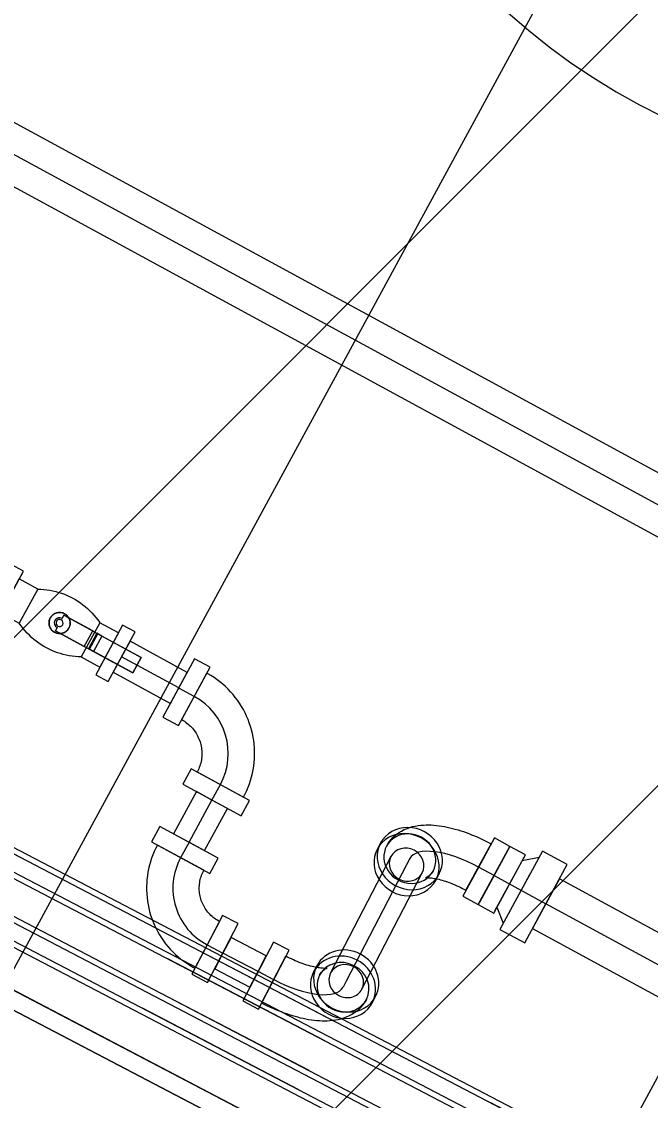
# Model space of a CAD drawing. Header units: metres. Extents: x -207 to 292, y -187 to 169.
# Drawn here: x 11.073 to 11.429, y 97.017 to 97.628 of the extents above; entities that cross this region are included whole.
import ezdxf

# ---------------------------------------------------------------- set-up
doc = ezdxf.new("R2010")
doc.units = ezdxf.units.M
doc.linetypes.add('Hidden', pattern=[0.007144, 0.004763, -0.002381])
for name, color, linetype, lineweight in [('A-FLOR', 7, 'Continuous', 9), ('A-ROOF-PATT', 7, 'Continuous', 9), ('I-WALL', 7, 'Continuous', 9), ('M-EQPM', 7, 'Continuous', 9), ('P-PIPE', 7, 'Continuous', 9), ('P-PIPE-CNTR', 7, 'Continuous', 9), ('S-BEAM', 7, 'Continuous', 9)]:
    doc.layers.add(name, color=color, linetype=linetype, lineweight=lineweight)
doc.layers.add('PR10-ARQ-PL-001-Emplazamiento-C-1_dwg', color=7, linetype='Continuous', lineweight=9, true_color=0x767676)
doc.layers.add('TEXTO', color=5, linetype='Continuous', lineweight=9, true_color=0x0000ff)
doc.styles.add('Arial', font='arial.ttf', dxfattribs={"height": 1.792988})

# ---------------------------------------------------------------- blocks, each defined once
blk = doc.blocks.new('M_HSS Rectangular - HSS50_8X25_4X3_2-2119633-PLANTA EMPLAZAMIENTO ACTUALIZADO')
at = {"layer": 'S-BEAM'}
for p, q in [((1.1986, 0.0127), (-1.1971, 0.0127)), ((1.1986, 0.00952), (-1.1971, 0.00952)), ((-1.1971, -0.00952), (1.1986, -0.00952)), ((-1.1971, -0.0127), (1.1986, -0.0127))]:
    blk.add_line(p, q, dxfattribs=at)
at = {"layer": 'S-BEAM', "linetype": 'Hidden'}
for p, q in [((1.1986, 0.00952), (-1.1971, 0.00952)), ((1.1986, -0.00952), (-1.1971, -0.00952))]:
    blk.add_line(p, q, dxfattribs=at)
blk = doc.blocks.new('M_HSS Rectangular - 5 x 5 cm-2120840-PLANTA EMPLAZAMIENTO ACTUALIZADO')
at = {"layer": 'S-BEAM'}
for p, q in [((1.1984, 0.025), (-1.197, 0.025)), ((1.1984, 0.02182), (-1.197, 0.02182)), ((-1.197, -0.02182), (1.1984, -0.02182)), ((-1.197, -0.025), (1.1984, -0.025))]:
    blk.add_line(p, q, dxfattribs=at)
at = {"layer": 'S-BEAM', "linetype": 'Hidden'}
for p, q in [((1.1984, 0.02182), (-1.197, 0.02182)), ((1.1984, -0.02182), (-1.197, -0.02182))]:
    blk.add_line(p, q, dxfattribs=at)
blk = doc.blocks.new('Plastico - Codo - PL - Codo-2175236-PLANTA EMPLAZAMIENTO ACTUALIZADO')
at = {"layer": 'P-PIPE'}
for p, q in [((11.34101, 97.16548), (11.32852, 97.14251)), ((11.34979, 97.1607), (11.34101, 97.16548)), ((11.27637, 97.16244), (11.27457, 97.15897)), ((11.27997, 97.16101), (11.27979, 97.16067)), ((11.32924, 97.14383), (11.33917, 97.1621)), ((11.33731, 97.13773), (11.34979, 97.1607)), ((11.33554, 97.15541), (11.32305, 97.13244)), ((11.32489, 97.13582), (11.33482, 97.15409)), ((11.30624, 97.14673), (11.30632, 97.14688)), ((11.33184, 97.12767), (11.34432, 97.15064)), ((11.30794, 97.14164), (11.30974, 97.14511)), ((11.32305, 97.13244), (11.33184, 97.12767))]:
    blk.add_line(p, q, dxfattribs=at)
at = {"layer": 'P-PIPE', "flags": 128}
for points in [[(11.27997, 97.16101), (11.28106, 97.16279), (11.28232, 97.16445), (11.2837, 97.16594), (11.28518, 97.16726), (11.28673, 97.1684), (11.2883, 97.16937), (11.28989, 97.17019), (11.29148, 97.17087), (11.29306, 97.17142), (11.29462, 97.17187), (11.29617, 97.17221), (11.29771, 97.17248), (11.29923, 97.17267), (11.30074, 97.17279), (11.30225, 97.17285), (11.30375, 97.17285), (11.30525, 97.17281), (11.30674, 97.17271), (11.30824, 97.17257), (11.30975, 97.17239), (11.31125, 97.17216), (11.31276, 97.1719), (11.31428, 97.17159), (11.3158, 97.17125), (11.31733, 97.17088), (11.31886, 97.17047), (11.32039, 97.17002), (11.32193, 97.16954), (11.32347, 97.16903), (11.32502, 97.16849), (11.32656, 97.16792), (11.3281, 97.16731), (11.32964, 97.16668), (11.33118, 97.16602), (11.33271, 97.16533), (11.33424, 97.16461), (11.33576, 97.16387), (11.33727, 97.1631), (11.33877, 97.16231), (11.33917, 97.1621)], [(11.30624, 97.14673), (11.30574, 97.14591), (11.30518, 97.14518), (11.3046, 97.14455), (11.30401, 97.14403), (11.30347, 97.14362), (11.30299, 97.14333), (11.30258, 97.14312), (11.30228, 97.14299), (11.30207, 97.14291), (11.30196, 97.14288)], [(11.30195, 97.14288), (11.302, 97.14289), (11.30214, 97.14291), (11.30238, 97.14293), (11.3027, 97.14295), (11.3031, 97.14296), (11.30358, 97.14295), (11.30412, 97.14292), (11.30473, 97.14287), (11.30539, 97.1428), (11.30611, 97.1427), (11.30688, 97.14258), (11.3077, 97.14242), (11.30855, 97.14224), (11.30945, 97.14203), (11.31038, 97.14179), (11.31134, 97.14152), (11.31232, 97.14122), (11.31333, 97.1409), (11.31436, 97.14054), (11.31541, 97.14016), (11.31648, 97.13976), (11.31755, 97.13932), (11.31864, 97.13887), (11.31973, 97.13839), (11.32082, 97.13788), (11.32192, 97.13736), (11.32301, 97.13681), (11.3241, 97.13625), (11.32489, 97.13582)]]:
    blk.add_lwpolyline(points, dxfattribs=at)
at = {"layer": 'P-PIPE'}
for centre, major_axis, start_param, end_param in [((11.29305, 97.15377), (-0.01668, 0.00867), 3.124314, 6.265907), ((11.29305, 97.15377), (-0.01327, 0.00689), 3.124314, 6.265907), ((11.29125, 97.15031), (-0.01668, 0.00867), 3.124314, 6.265907), ((11.29125, 97.15031), (-0.01668, 0.00867), 6.265907, 9.4075), ((11.29305, 97.15377), (-0.01668, 0.00867), 6.265907, 9.4075), ((11.29305, 97.15377), (-0.01327, 0.00689), 6.265907, 9.4075)]:
    blk.add_ellipse(centre, major_axis=major_axis, ratio=0.920505, start_param=start_param, end_param=end_param, dxfattribs=at)
blk = doc.blocks.new('Plastico - Codo - PL - Codo-2175480-PLANTA EMPLAZAMIENTO ACTUALIZADO')
at = {"layer": 'P-PIPE'}
for p, q in [((11.21577, 97.10645), (11.20366, 97.08328)), ((11.22464, 97.10182), (11.21577, 97.10645)), ((11.21047, 97.0963), (11.19836, 97.07313)), ((11.21253, 97.07865), (11.22464, 97.10182)), ((11.21322, 97.07998), (11.22285, 97.09841)), ((11.20722, 97.0685), (11.21933, 97.09167)), ((11.20901, 97.07191), (11.21864, 97.09034)), ((11.24031, 97.09301), (11.2385, 97.08954)), ((11.24193, 97.08779), (11.24192, 97.08777)), ((11.19836, 97.07313), (11.20722, 97.0685)), ((11.26843, 97.07394), (11.26846, 97.07398)), ((11.27187, 97.07221), (11.27367, 97.07568))]:
    blk.add_line(p, q, dxfattribs=at)
at = {"layer": 'P-PIPE', "flags": 128}
for points in [[(11.24612, 97.09168), (11.24607, 97.09167), (11.24593, 97.09165), (11.24569, 97.09162), (11.24537, 97.09159), (11.24496, 97.09158), (11.24449, 97.09158), (11.24394, 97.0916), (11.24333, 97.09163), (11.24266, 97.0917), (11.24193, 97.09178), (11.24116, 97.09189), (11.24033, 97.09203), (11.23947, 97.0922), (11.23856, 97.0924), (11.23763, 97.09263), (11.23666, 97.09288), (11.23566, 97.09316), (11.23463, 97.09347), (11.23359, 97.09381), (11.23253, 97.09417), (11.23145, 97.09456), (11.23036, 97.09498), (11.22926, 97.09542), (11.22815, 97.09589), (11.22704, 97.09638), (11.22593, 97.09689), (11.22482, 97.09742), (11.22371, 97.09797), (11.22285, 97.09841)], [(11.24193, 97.08779), (11.24241, 97.0886), (11.24296, 97.08934), (11.24353, 97.08998), (11.2441, 97.09051), (11.24464, 97.09092), (11.24511, 97.09122), (11.24551, 97.09144), (11.24581, 97.09157), (11.24601, 97.09165), (11.24611, 97.09168)], [(11.26843, 97.07394), (11.26737, 97.07213), (11.26613, 97.07045), (11.26477, 97.06894), (11.26331, 97.06759), (11.26178, 97.06642), (11.26022, 97.06542), (11.25864, 97.06458), (11.25706, 97.06387), (11.25549, 97.06329), (11.25393, 97.06282), (11.25238, 97.06244), (11.25084, 97.06215), (11.24932, 97.06194), (11.2478, 97.06179), (11.24629, 97.06171), (11.24478, 97.06168), (11.24328, 97.0617), (11.24177, 97.06177), (11.24026, 97.06189), (11.23875, 97.06205), (11.23723, 97.06225), (11.23571, 97.06249), (11.23418, 97.06277), (11.23265, 97.06309), (11.23111, 97.06344), (11.22956, 97.06383), (11.22801, 97.06425), (11.22646, 97.0647), (11.2249, 97.06519), (11.22334, 97.06571), (11.22178, 97.06626), (11.22022, 97.06685), (11.21866, 97.06746), (11.2171, 97.0681), (11.21555, 97.06876), (11.214, 97.06946), (11.21246, 97.07018), (11.21093, 97.07093), (11.20941, 97.0717), (11.20901, 97.07191)]]:
    blk.add_lwpolyline(points, dxfattribs=at)
at = {"layer": 'P-PIPE'}
for centre, major_axis, start_param, end_param in [((11.25519, 97.08087), (-0.01668, 0.00867), 3.139333, 6.280925), ((11.25699, 97.08434), (-0.01668, 0.00867), 3.139333, 6.280925), ((11.25699, 97.08434), (-0.01668, 0.00867), 6.280925, 9.422518), ((11.25519, 97.08087), (-0.01327, 0.00689), 3.139333, 6.280925), ((11.25519, 97.08087), (-0.01668, 0.00867), 6.280925, 9.422518), ((11.25519, 97.08087), (-0.01327, 0.00689), 6.280925, 9.422518)]:
    blk.add_ellipse(centre, major_axis=major_axis, ratio=0.920505, start_param=start_param, end_param=end_param, dxfattribs=at)
blk = doc.blocks.new('Plastico - Codo - PL - Codo-2175564-PLANTA EMPLAZAMIENTO ACTUALIZADO')
at = {"layer": 'P-PIPE'}
for p, q in [((0.01803, 0.04711), (-0.01956, 0.0465)), ((0.01803, 0.04711), (-0.01956, 0.0465)), ((-0.01956, 0.0465), (-0.0194, 0.0365)), ((0.0182, 0.03712), (0.01803, 0.04711)), ((-0.0194, 0.0365), (0.0182, 0.03712)), ((-0.0194, 0.0365), (0.0182, 0.03712)), ((-0.01555, 0.03657), (0.01435, 0.03705)), ((-0.01555, 0.03657), (0.01435, 0.03705)), ((-0.03681, 0.0188), (-0.04681, 0.0188)), ((-0.04681, 0.0188), (-0.04681, -0.0188)), ((-0.04681, 0.0188), (-0.04681, -0.0188)), ((-0.03681, -0.0188), (-0.03681, 0.0188)), ((-0.03681, -0.0188), (-0.03681, 0.0188)), ((-0.03681, 0.01495), (-0.03681, -0.01495)), ((-0.03681, 0.01495), (-0.03681, -0.01495)), ((-0.04681, -0.0188), (-0.03681, -0.0188))]:
    blk.add_line(p, q, dxfattribs=at)
at = {"layer": 'P-PIPE', "flags": 128}
for points in [[(-0.03681, -0.01495), (-0.03477, -0.01491), (-0.03272, -0.01479), (-0.03069, -0.01458), (-0.02866, -0.0143), (-0.02665, -0.01393), (-0.02465, -0.01348), (-0.02267, -0.01296), (-0.02072, -0.01235), (-0.01879, -0.01167), (-0.01689, -0.01091), (-0.01502, -0.01008), (-0.01319, -0.00917), (-0.01139, -0.00819), (-0.00963, -0.00713), (-0.00792, -0.00601), (-0.00626, -0.00482), (-0.00464, -0.00357), (-0.00307, -0.00225), (-0.00156, -0.00087), (-0.00011, 0.00057), (0.00129, 0.00207), (0.00262, 0.00362), (0.0039, 0.00522), (0.0051, 0.00687), (0.00624, 0.00857), (0.00731, 0.01032), (0.00831, 0.0121), (0.00924, 0.01393), (0.0101, 0.01578), (0.01088, 0.01768), (0.01158, 0.0196), (0.01221, 0.02155), (0.01275, 0.02352), (0.01322, 0.02551), (0.01361, 0.02752), (0.01392, 0.02954), (0.01414, 0.03158), (0.01429, 0.03362), (0.01435, 0.03567), (0.01435, 0.03705)], [(-0.01555, 0.03657), (-0.01555, 0.03571), (-0.01559, 0.03486), (-0.01566, 0.03402), (-0.01576, 0.03317), (-0.0159, 0.03233), (-0.01608, 0.0315), (-0.01628, 0.03067), (-0.01652, 0.02986), (-0.01679, 0.02905), (-0.01709, 0.02826), (-0.01743, 0.02747), (-0.01779, 0.02671), (-0.01819, 0.02595), (-0.01861, 0.02522), (-0.01907, 0.0245), (-0.01955, 0.0238), (-0.02006, 0.02312), (-0.0206, 0.02246), (-0.02116, 0.02182), (-0.02175, 0.02121), (-0.02236, 0.02061), (-0.023, 0.02005), (-0.02365, 0.01951), (-0.02433, 0.019), (-0.02503, 0.01851), (-0.02575, 0.01805), (-0.02649, 0.01763), (-0.02724, 0.01723), (-0.028, 0.01686), (-0.02878, 0.01652), (-0.02958, 0.01622), (-0.03038, 0.01595), (-0.0312, 0.0157), (-0.03203, 0.0155), (-0.03286, 0.01532), (-0.0337, 0.01518), (-0.03454, 0.01507), (-0.03539, 0.015), (-0.03624, 0.01496), (-0.03681, 0.01495)]]:
    blk.add_lwpolyline(points, dxfattribs=at)
blk = doc.blocks.new('Plastico - Codo - PL - Codo-V82-PLANTA EMPLAZAMIENTO ACTUALIZADO')
at = {"layer": 'P-PIPE'}
for p, q in [((-0.0188, 0.04681), (-0.0188, 0.03681)), ((0.0188, 0.04681), (-0.0188, 0.04681)), ((0.0188, 0.04681), (-0.0188, 0.04681)), ((0.0188, 0.03681), (0.0188, 0.04681)), ((-0.0188, 0.03681), (0.0188, 0.03681)), ((-0.0188, 0.03681), (0.0188, 0.03681)), ((-0.01495, 0.03681), (0.01495, 0.03681)), ((-0.01495, 0.03681), (0.01495, 0.03681)), ((-0.03681, 0.0188), (-0.04681, 0.0188)), ((-0.04681, 0.0188), (-0.04681, -0.0188)), ((-0.04681, 0.0188), (-0.04681, -0.0188)), ((-0.03681, -0.0188), (-0.03681, 0.0188)), ((-0.03681, -0.0188), (-0.03681, 0.0188)), ((-0.03681, 0.01495), (-0.03681, -0.01495)), ((-0.03681, 0.01495), (-0.03681, -0.01495)), ((-0.04681, -0.0188), (-0.03681, -0.0188))]:
    blk.add_line(p, q, dxfattribs=at)
at = {"layer": 'P-PIPE', "flags": 128}
for points in [[(-0.03681, -0.01495), (-0.03474, -0.01491), (-0.03268, -0.01478), (-0.03062, -0.01458), (-0.02857, -0.01429), (-0.02653, -0.01392), (-0.02451, -0.01347), (-0.02251, -0.01293), (-0.02053, -0.01232), (-0.01858, -0.01163), (-0.01666, -0.01086), (-0.01477, -0.01002), (-0.01291, -0.0091), (-0.01109, -0.00811), (-0.00932, -0.00704), (-0.00759, -0.00591), (-0.0059, -0.00471), (-0.00427, -0.00344), (-0.00268, -0.0021), (-0.00115, -0.00071), (0.00032, 0.00075), (0.00173, 0.00226), (0.00308, 0.00383), (0.00437, 0.00545), (0.00559, 0.00713), (0.00674, 0.00885), (0.00783, 0.01061), (0.00884, 0.01242), (0.00978, 0.01426), (0.01064, 0.01614), (0.01143, 0.01806), (0.01214, 0.02), (0.01278, 0.02197), (0.01333, 0.02397), (0.0138, 0.02598), (0.0142, 0.02802), (0.01451, 0.03006), (0.01474, 0.03212), (0.01488, 0.03419), (0.01495, 0.03626), (0.01495, 0.03681)], [(-0.01495, 0.03681), (-0.01497, 0.03594), (-0.01502, 0.03507), (-0.01511, 0.0342), (-0.01523, 0.03333), (-0.01539, 0.03247), (-0.01558, 0.03162), (-0.0158, 0.03077), (-0.01606, 0.02994), (-0.01635, 0.02911), (-0.01668, 0.0283), (-0.01703, 0.0275), (-0.01742, 0.02672), (-0.01784, 0.02595), (-0.01829, 0.0252), (-0.01877, 0.02447), (-0.01928, 0.02376), (-0.01981, 0.02307), (-0.02038, 0.0224), (-0.02097, 0.02175), (-0.02158, 0.02113), (-0.02222, 0.02053), (-0.02288, 0.01996), (-0.02357, 0.01942), (-0.02427, 0.0189), (-0.025, 0.01842), (-0.02575, 0.01796), (-0.02651, 0.01753), (-0.02729, 0.01713), (-0.02808, 0.01677), (-0.02889, 0.01644), (-0.02971, 0.01614), (-0.03055, 0.01587), (-0.03139, 0.01563), (-0.03224, 0.01543), (-0.0331, 0.01527), (-0.03396, 0.01514), (-0.03483, 0.01504), (-0.0357, 0.01498), (-0.03658, 0.01495), (-0.03681, 0.01495)]]:
    blk.add_lwpolyline(points, dxfattribs=at)
blk = doc.blocks.new('M_Ball Valve - 50-150 mm - 20 mm-V85-PLANTA EMPLAZAMIENTO ACTUALIZADO')
at = {"layer": 'P-PIPE'}
for p, q in [((-0.032, 0.016), (-0.04, 0.016)), ((-0.04, 0.016), (-0.04, -0.016)), ((-0.04, 0.016), (-0.04, -0.016)), ((-0.032, -0.016), (-0.032, 0.016)), ((-0.032, -0.016), (-0.032, 0.016)), ((0.04, 0.016), (0.032, 0.016)), ((0.032, 0.016), (0.032, -0.016)), ((0.032, 0.016), (0.032, -0.016)), ((0.04, -0.016), (0.04, 0.016)), ((0.04, -0.016), (0.04, 0.016)), ((-0.02, 0.011), (-0.032, 0.011)), ((-0.032, -0.011), (-0.032, 0.011)), ((-0.032, -0.011), (-0.032, 0.011)), ((-0.02, 0.011), (-0.02, -0.011)), ((-0.02, 0.011), (-0.02, -0.011)), ((0.032, 0.011), (0.02, 0.011)), ((0.02, 0.011), (0.02, -0.011)), ((0.02, 0.011), (0.02, -0.011)), ((0.032, 0.011), (0.032, -0.011)), ((0.032, 0.011), (0.032, -0.011)), ((0, 0.005), (0.02132, 0.005)), ((0, 0.003), (0, 0.005)), ((0, 0.005), (0, 0.003)), ((0.01868, 0.005), (0, 0.005)), ((0.01868, -0.005), (0.01868, 0.005)), ((0.01868, 0.005), (0.02198, 0.005)), ((0.02132, 0.005), (0.02132, -0.005)), ((0.02462, 0.005), (0.02132, 0.005)), ((0.02198, 0.005), (0.05, 0.005)), ((0.02198, -0.005), (0.02198, 0.005)), ((0.02462, 0.005), (0.02462, -0.005)), ((0.05, 0.005), (0.02462, 0.005)), ((0.05, 0.005), (0.05, -0.005)), ((0.05, -0.005), (0.05, 0.005)), ((0, -0.003), (0, -0.005)), ((0, -0.005), (0, -0.003)), ((0, -0.005), (0.01868, -0.005)), ((0.02132, -0.005), (0, -0.005)), ((0.02198, -0.005), (0.01868, -0.005)), ((0.02132, -0.005), (0.02462, -0.005)), ((0.05, -0.005), (0.02198, -0.005)), ((0.02462, -0.005), (0.05, -0.005)), ((-0.032, -0.011), (-0.02, -0.011)), ((0.02, -0.011), (0.032, -0.011)), ((-0.04, -0.016), (-0.032, -0.016)), ((0.032, -0.016), (0.04, -0.016))]:
    blk.add_line(p, q, dxfattribs=at)
at = {"layer": 'P-PIPE', "flags": 128}
for points in [[(-0.02, 0.011), (-0.01846, 0.01177), (-0.01689, 0.01248), (-0.0153, 0.01312), (-0.01368, 0.0137), (-0.01204, 0.01421), (-0.01038, 0.01466), (-0.0087, 0.01504), (-0.00701, 0.01536), (-0.00531, 0.01561), (-0.0036, 0.01578), (-0.00188, 0.01589), (-0.00016, 0.01593), (0.00156, 0.01591), (0.00327, 0.01581), (0.00499, 0.01564), (0.00669, 0.01541), (0.00838, 0.01511), (0.01006, 0.01474), (0.01173, 0.0143), (0.01337, 0.0138), (0.015, 0.01323), (0.0166, 0.0126), (0.01817, 0.01191), (0.01971, 0.01115), (0.02, 0.011)], [(0.02, -0.011), (0.01846, -0.01177), (0.01689, -0.01248), (0.0153, -0.01312), (0.01368, -0.0137), (0.01204, -0.01421), (0.01038, -0.01466), (0.0087, -0.01504), (0.00701, -0.01536), (0.00531, -0.01561), (0.0036, -0.01578), (0.00188, -0.01589), (0.00016, -0.01593), (-0.00156, -0.01591), (-0.00327, -0.01581), (-0.00499, -0.01564), (-0.00669, -0.01541), (-0.00838, -0.01511), (-0.01006, -0.01474), (-0.01173, -0.0143), (-0.01337, -0.0138), (-0.015, -0.01323), (-0.0166, -0.0126), (-0.01817, -0.01191), (-0.01971, -0.01115), (-0.02, -0.011)]]:
    blk.add_lwpolyline(points, dxfattribs=at)
at = {"layer": 'P-PIPE'}
for radius, start, end in [(0.006, 360, 180), (0.003, 90, 180), (0.003, 90, 180), (0.002, 0, 180), (0.002, 360, 180), (0.002, 0, 180), (0.002, 0, 180), (0.006, 180, 360), (0.003, 180, 270), (0.003, 180, 270), (0.002, 180, 360), (0.002, 180, 360), (0.002, 180, 360), (0.002, 180, 360)]:
    blk.add_arc((0, 0), radius, start, end, dxfattribs=at)
for points, knots in [([(-0.006, 0), (-0.006, 0.00035), (-0.00594, 0.00105), (-0.00566, 0.00207), (-0.00529, 0.00286), (-0.00492, 0.00345), (-0.0046, 0.00386), (-0.00425, 0.00425), (-0.00386, 0.0046), (-0.00345, 0.00492), (-0.00301, 0.0052), (-0.00254, 0.00544), (-0.0019, 0.00571), (-0.00105, 0.00594), (0, 0.00603), (0.00088, 0.00595), (0.00156, 0.0058), (0.00206, 0.00564), (0.00254, 0.00544), (0.00301, 0.0052), (0.00345, 0.00492), (0.00386, 0.0046), (0.00425, 0.00425), (0.0046, 0.00386), (0.00492, 0.00345), (0.00529, 0.00286), (0.00566, 0.00207), (0.00594, 0.00105), (0.006, 0.00035), (0.006, 0)], [-1, -1, -1, -1, -0.944444, -0.888889, -0.833333, -0.805556, -0.777778, -0.75, -0.722222, -0.694444, -0.666667, -0.638889, -0.611111, -0.555556, -0.5, -0.444444, -0.416667, -0.388889, -0.361111, -0.333333, -0.305556, -0.277778, -0.25, -0.222222, -0.194444, -0.166667, -0.111111, -0.055556, 0, 0, 0, 0]), ([(0.006, 0), (0.006, -0.00035), (0.00594, -0.00105), (0.00566, -0.00207), (0.00529, -0.00286), (0.00492, -0.00345), (0.0046, -0.00386), (0.00425, -0.00425), (0.00386, -0.0046), (0.00345, -0.00492), (0.00301, -0.0052), (0.00254, -0.00544), (0.00206, -0.00564), (0.00156, -0.0058), (0.00088, -0.00595), (0, -0.00603), (-0.00105, -0.00594), (-0.0019, -0.00571), (-0.00254, -0.00544), (-0.00301, -0.0052), (-0.00345, -0.00492), (-0.00386, -0.0046), (-0.00425, -0.00425), (-0.0046, -0.00386), (-0.00492, -0.00345), (-0.00529, -0.00286), (-0.00566, -0.00207), (-0.00594, -0.00105), (-0.006, -0.00035), (-0.006, 0)], [-1, -1, -1, -1, -0.944444, -0.888889, -0.833333, -0.805556, -0.777778, -0.75, -0.722222, -0.694444, -0.666667, -0.638889, -0.611111, -0.583333, -0.555556, -0.5, -0.444444, -0.388889, -0.361111, -0.333333, -0.305556, -0.277778, -0.25, -0.222222, -0.194444, -0.166667, -0.111111, -0.055556, 0, 0, 0, 0])]:
    blk.add_open_spline(points, degree=3, knots=knots, dxfattribs=at)
blk = doc.blocks.new('Mod-Gen-Tanque Hidroneimatico - Mod-Gen-Tanque Hidroneimatico-2178535-PLANTA EMPLAZAMIENTO ACTUALIZADO')
at = {"layer": 'M-EQPM', "flags": 128}
blk.add_lwpolyline([(-0.25338, -0.28268), (-0.24187, -0.29258), (-0.22998, -0.30202), (-0.21772, -0.31098), (-0.20511, -0.31944), (-0.19217, -0.32738), (-0.17892, -0.33481), (-0.16539, -0.34169)], dxfattribs=at)
blk = doc.blocks.new('YADRAN_LASQUEMAS_ARQ_MO_006_E02_rvt-1-PLANTA EMPLAZAMIENTO ACTUALIZADO')
at = {"layer": 'A-ROOF-PATT', "true_color": 0x008040}
h = blk.add_hatch(dxfattribs=at)
h.set_pattern_fill('FP_66', color=116, style=0, pattern_type=2)
h.set_pattern_definition([(241.477, (-33.576, 19.343), (0.3075189, -0.167129), [])])
h.paths.add_polyline_path([(13.59611, 95.63967), (14.80632, 97.86641), (10.40577, 100.25805), (9.19556, 98.03131)])
at = {"layer": 'A-FLOR'}
for p, q in [((13.61407, 95.74893), (9.20268, 98.05404)), ((9.20268, 98.05404), (13.61407, 95.74893))]:
    blk.add_line(p, q, dxfattribs=at)
at = {"layer": 'I-WALL'}
for p, q in [((13.61407, 95.74893), (9.20268, 98.05404)), ((9.20268, 98.05404), (13.62293, 95.7443)), ((13.61816, 95.73551), (9.1979, 98.04525)), ((9.1979, 98.04525), (13.61816, 95.73551))]:
    blk.add_line(p, q, dxfattribs=at)
at = {"layer": 'P-PIPE'}
for p, q in [((12.03025, 97.04821), (10.84353, 97.69317)), ((10.82825, 97.66506), (12.01496, 97.02009)), ((11.13442, 97.27694), (11.12965, 97.26816)), ((11.13442, 97.27694), (11.12965, 97.26816)), ((11.16692, 97.25928), (11.13442, 97.27694)), ((11.12965, 97.26816), (11.12487, 97.25937)), ((11.12965, 97.26816), (11.12487, 97.25937)), ((11.12487, 97.25937), (11.15737, 97.24171)), ((11.16215, 97.25049), (11.16692, 97.25928)), ((11.16215, 97.25049), (11.16692, 97.25928)), ((11.15737, 97.24171), (11.16215, 97.25049)), ((11.15737, 97.24171), (11.16215, 97.25049)), ((11.17209, 97.1917), (11.15913, 97.16784)), ((11.18088, 97.18692), (11.17209, 97.1917)), ((11.18088, 97.18692), (11.17209, 97.1917)), ((11.1767, 97.15829), (11.18967, 97.18215)), ((11.18967, 97.18215), (11.18088, 97.18692)), ((11.18967, 97.18215), (11.18088, 97.18692)), ((11.15913, 97.16784), (11.16791, 97.16306)), ((11.15913, 97.16784), (11.16791, 97.16306)), ((11.16791, 97.16306), (11.1767, 97.15829)), ((11.16791, 97.16306), (11.1767, 97.15829)), ((11.34908, 97.15939), (11.33184, 97.12767)), ((11.34979, 97.1607), (11.33255, 97.12898)), ((11.35858, 97.15593), (11.34979, 97.1607)), ((11.36826, 97.15804), (11.35148, 97.12715)), ((11.38232, 97.1504), (11.36826, 97.15804)), ((11.28238, 97.15492), (11.24812, 97.08895)), ((11.34062, 97.12289), (11.35787, 97.15461)), ((11.34134, 97.1242), (11.35858, 97.15593)), ((11.36631, 97.15445), (11.35674, 97.15254)), ((11.26586, 97.07973), (11.30013, 97.1457)), ((11.36553, 97.11951), (11.38232, 97.1504)), ((11.36091, 97.14451), (11.34412, 97.11362)), ((11.37789, 97.14225), (11.37025, 97.12819)), ((11.37789, 97.14225), (11.37025, 97.12819)), ((11.92095, 96.8471), (11.37789, 97.14225)), ((11.35818, 97.10598), (11.37497, 97.13687)), ((11.33184, 97.12767), (11.34062, 97.12289)), ((11.37025, 97.12819), (11.36261, 97.11413)), ((11.37025, 97.12819), (11.36261, 97.11413)), ((11.34246, 97.12627), (11.34607, 97.11721)), ((11.19168, 97.10911), (11.18705, 97.10025)), ((11.19168, 97.10911), (11.18705, 97.10025)), ((11.2117, 97.09865), (11.19168, 97.10911)), ((11.34412, 97.11362), (11.35818, 97.10598)), ((11.36261, 97.11413), (11.90567, 96.81899)), ((11.18705, 97.10025), (11.18242, 97.09139)), ((11.18705, 97.10025), (11.18242, 97.09139)), ((11.20707, 97.08979), (11.2117, 97.09865)), ((11.20707, 97.08979), (11.2117, 97.09865)), ((11.18242, 97.09139), (11.20244, 97.08093)), ((11.20244, 97.08093), (11.20707, 97.08979)), ((11.20244, 97.08093), (11.20707, 97.08979))]:
    blk.add_line(p, q, dxfattribs=at)
for centre, start_param, end_param in [((11.29125, 97.15031), 4.712389, 6.283185), ((11.29125, 97.15031), 3.141593, 4.712389), ((11.29125, 97.15031), 0, 1.570796), ((11.29125, 97.15031), 1.570796, 3.141593), ((11.25699, 97.08434), 4.712389, 6.283185), ((11.25699, 97.08434), 3.141593, 4.712389), ((11.25699, 97.08434), 0, 1.570796), ((11.25699, 97.08434), 1.570796, 3.141593)]:
    blk.add_ellipse(centre, major_axis=(-0.00887, 0.00461), ratio=0.920505, start_param=start_param, end_param=end_param, dxfattribs=at)
at = {"layer": 'P-PIPE-CNTR'}
for p, q in [((10.83589, 97.67911), (12.02261, 97.03415)), ((10.83589, 97.67911), (12.02261, 97.03415)), ((11.16215, 97.25049), (11.12965, 97.26816)), ((11.16215, 97.25049), (11.12965, 97.26816)), ((11.17089, 97.24563), (11.1621, 97.25041)), ((11.18088, 97.18692), (11.18566, 97.19571)), ((11.16791, 97.16306), (11.18088, 97.18692)), ((11.16791, 97.16306), (11.18088, 97.18692)), ((11.16791, 97.16306), (11.16314, 97.15428)), ((11.29305, 97.15377), (11.29125, 97.15031)), ((11.29125, 97.15031), (11.25699, 97.08434)), ((11.29125, 97.15031), (11.25699, 97.08434)), ((11.34082, 97.14418), (11.33203, 97.14896)), ((11.34082, 97.14418), (11.37025, 97.12819)), ((11.91331, 96.83304), (11.37025, 97.12819)), ((11.91331, 96.83304), (11.37025, 97.12819)), ((11.17819, 97.10488), (11.18705, 97.10025)), ((11.20707, 97.08979), (11.18705, 97.10025)), ((11.20707, 97.08979), (11.18705, 97.10025)), ((11.21593, 97.08516), (11.20707, 97.08979)), ((11.25699, 97.08434), (11.25519, 97.08087))]:
    blk.add_line(p, q, dxfattribs=at)
for centre, radius, start, end in [((11.15331, 97.21329), 0.03681, 331.47654, 61.47654), ((11.19496, 97.13698), 0.03622, 151.47654, 242.41132)]:
    blk.add_arc(centre, radius, start, end, dxfattribs=at)
for centre, major_axis, ratio, start_param, end_param in [((11.32521, 97.13642), (-0.03211, 0.01745), 0.390673, 4.712389, 6.290519), ((11.22259, 97.0979), (-0.0326, 0.01703), 0.39073, 1.570796, 3.142552)]:
    blk.add_ellipse(centre, major_axis=major_axis, ratio=ratio, start_param=start_param, end_param=end_param, dxfattribs=at)
at = {"layer": 'M-EQPM', "lineweight": 9}
blk.add_blockref('Mod-Gen-Tanque Hidroneimatico - Mod-Gen-Tanque Hidroneimatico-2178535-PLANTA EMPLAZAMIENTO ACTUALIZADO', (11.60213, 97.91572), dxfattribs=at)
at = {"layer": 'P-PIPE', "lineweight": 9}
for name, p, rotation in [('M_Ball Valve - 50-150 mm - 20 mm-V85-PLANTA EMPLAZAMIENTO ACTUALIZADO', (11.0945, 97.28726), 331.4765444990626), ('Plastico - Codo - PL - Codo-V82-PLANTA EMPLAZAMIENTO ACTUALIZADO', (11.20323, 97.22805), 61.47654449906251), ('Plastico - Codo - PL - Codo-2175564-PLANTA EMPLAZAMIENTO ACTUALIZADO', (11.14556, 97.12193), 241.4765444990671)]:
    blk.add_blockref(name, p, dxfattribs=dict(at, rotation=rotation))
for name in ['Plastico - Codo - PL - Codo-2175236-PLANTA EMPLAZAMIENTO ACTUALIZADO', 'Plastico - Codo - PL - Codo-2175480-PLANTA EMPLAZAMIENTO ACTUALIZADO']:
    blk.add_blockref(name, (0, 0), dxfattribs=at)
at = {"layer": 'S-BEAM', "lineweight": 9, "rotation": 332.4677873099963}
for name in ['M_HSS Rectangular - 5 x 5 cm-2120840-PLANTA EMPLAZAMIENTO ACTUALIZADO', 'M_HSS Rectangular - HSS50_8X25_4X3_2-2119633-PLANTA EMPLAZAMIENTO ACTUALIZADO']:
    blk.add_blockref(name, (10.35497, 97.50366), dxfattribs=at)
blk = doc.blocks.new('PR10-ARQ-PL-001-Emplazamiento-C-1_dwg-674643-PLANTA EMPLAZAMIENTO ACTUALIZADO')
at = {"lineweight": 9, "true_color": 0x0000ff}
h = blk.add_hatch(dxfattribs=at)
h.set_pattern_fill('FP_4', color=5, style=0, pattern_type=2)
h.set_pattern_definition([(45, (0, 0), (-0.2245064, 0.2245064), [])])
h.paths.add_polyline_path([(14.752, 94.9625), (16.0509, 97.4952), (11.1803, 99.8818), (9.7452, 97.6124), (13.56851, 95.58888)])
at = {"layer": 'TEXTO', "insert": (5.44033, 98.06606), "char_height": 1.7929879, "width": 24.6965742, "attachment_point": 1, "rotation": 331.31721, "line_spacing_factor": 0.941778, "style": 'Arial'}
blk.add_mtext('REJA LIMITE ZONA', dxfattribs=at)

msp = doc.modelspace()

# ---------------------------------------------------------------- block references
at = {"lineweight": 5}
msp.add_blockref('YADRAN_LASQUEMAS_ARQ_MO_006_E02_rvt-1-PLANTA EMPLAZAMIENTO ACTUALIZADO', (0, 0), dxfattribs=at)
at = {"layer": 'PR10-ARQ-PL-001-Emplazamiento-C-1_dwg', "color": 7}
msp.add_blockref('PR10-ARQ-PL-001-Emplazamiento-C-1_dwg-674643-PLANTA EMPLAZAMIENTO ACTUALIZADO', (0, 0), dxfattribs=at)

doc.saveas('drawing.dxf')
